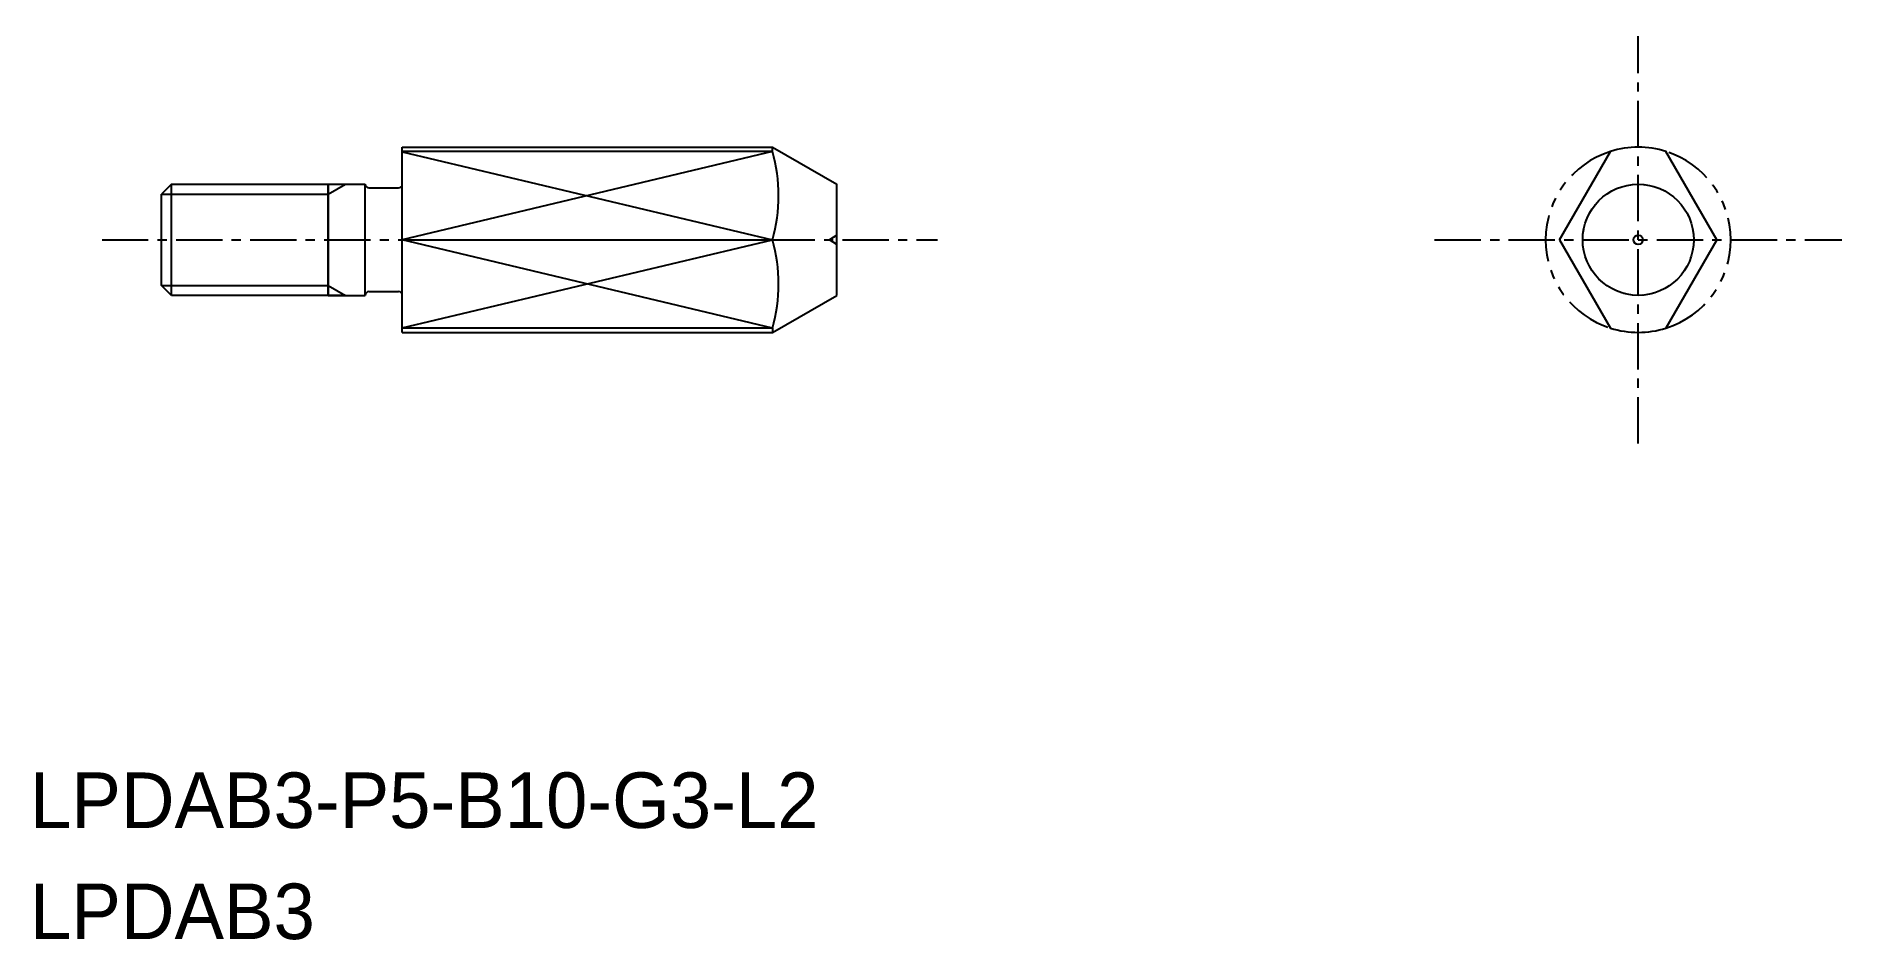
# Model space of a CAD drawing. Extents: x -1864.2 to -1815.5, y -453.1 to -428.7.
import ezdxf

# ---------------------------------------------------------------- set-up
doc = ezdxf.new("R2010")
doc.units = 0
for name, pattern in [('CENTER', [2, 1.25, -0.25, 0.25, -0.25]), ('DASHED', [0.75, 0.5, -0.25]), ('PHANTOM', [2.5, 1.25, -0.25, 0.25, -0.25, 0.25, -0.25])]:
    doc.linetypes.add(name, pattern=pattern)
doc.layers.get('0').update_dxf_attribs({"linetype": 'CONTINUOUS'})
doc.layers.add('CENTER', color=1, linetype='CENTER')

msp = doc.modelspace()

# ---------------------------------------------------------------- linework, layer by layer
for p, q in [((-1854.357, -431.678), (-1844.357, -431.678)), ((-1854.357, -436.678), (-1854.357, -431.678)), ((-1844.357, -431.794), (-1854.357, -431.794)), ((-1844.357, -431.794), (-1844.357, -431.678)), ((-1844.357, -431.678), (-1842.625, -432.678)), ((-1856.357, -435.678), (-1856.357, -432.678)), ((-1856.357, -432.678), (-1855.357, -432.678)), ((-1856.357, -435.678), (-1856.357, -432.678)), ((-1855.357, -435.678), (-1855.357, -432.678)), ((-1855.257, -432.778), (-1854.457, -432.778)), ((-1854.357, -432.678), (-1854.357, -432.678)), ((-1842.625, -435.678), (-1842.625, -432.678)), ((-1856.357, -435.678), (-1855.357, -435.678)), ((-1855.257, -435.578), (-1854.457, -435.578)), ((-1854.357, -435.678), (-1854.357, -435.678)), ((-1844.357, -436.678), (-1842.625, -435.678)), ((-1844.357, -436.563), (-1854.357, -436.563)), ((-1854.357, -436.678), (-1844.357, -436.678)), ((-1844.357, -436.563), (-1844.357, -436.678))]:
    msp.add_line(p, q)
at = {"color": 3, "linetype": 'CONTINUOUS'}
for p, q in [((-1844.357, -431.794), (-1854.357, -434.178)), ((-1854.357, -431.805), (-1844.357, -434.178)), ((-1860.857, -432.949), (-1856.357, -432.949)), ((-1856.357, -432.949), (-1855.888, -432.678)), ((-1844.357, -436.563), (-1854.357, -434.178)), ((-1854.357, -436.552), (-1844.357, -434.178)), ((-1860.857, -435.408), (-1856.357, -435.408)), ((-1856.357, -435.408), (-1855.888, -435.678))]:
    msp.add_line(p, q, dxfattribs=at)
at = {"color": 7, "linetype": 'CONTINUOUS'}
for p, q in [((-1823.104, -434.178), (-1821.727, -431.794)), ((-1818.85, -434.178), (-1820.227, -431.794)), ((-1860.586, -432.678), (-1860.857, -432.949)), ((-1860.857, -435.408), (-1860.857, -432.949)), ((-1860.586, -432.678), (-1855.888, -432.678)), ((-1860.586, -435.678), (-1860.586, -432.678)), ((-1856.357, -432.678), (-1856.357, -435.678)), ((-1854.357, -434.178), (-1844.357, -434.178)), ((-1823.104, -434.178), (-1821.727, -436.563)), ((-1818.85, -434.178), (-1820.227, -436.563)), ((-1860.586, -435.678), (-1860.857, -435.408)), ((-1855.888, -435.678), (-1860.586, -435.678))]:
    msp.add_line(p, q, dxfattribs=at)
at = {"color": 3}
for p in [(-1842.625, -434.054), (-1842.625, -434.303)]:
    msp.add_line(p, (-1842.817, -434.178), dxfattribs=at)
at = {"color": 3, "linetype": 'DASHED'}
msp.add_circle((-1820.977, -434.178), 1.5, dxfattribs=at)
for radius in [1.5, 0.125]:
    msp.add_circle((-1820.977, -434.178), radius)
at = {"color": 7, "linetype": 'CONTINUOUS'}
for centre, start, end in [((-1848.631, -432.986), 344.4117, 15.5883), ((-1848.631, -435.371), 344.4115, 15.5882)]:
    msp.add_arc(centre, 4.437, start, end, dxfattribs=at)
at = {"color": 3, "linetype": 'PHANTOM'}
for start, end in [(107.4576, 252.5424), (287.4576, 72.5424)]:
    msp.add_arc((-1820.977, -434.178), 2.5, start, end, dxfattribs=at)
for centre, radius, start, end in [((-1820.977, -434.178), 2.5, 72.5424, 107.4576), ((-1855.257, -432.678), 0.1, 180, 270), ((-1854.457, -432.678), 0.1, 270, 0), ((-1855.257, -435.678), 0.1, 90, 180), ((-1854.457, -435.678), 0.1, 0, 90), ((-1820.977, -434.178), 2.5, 252.5424, 287.4576)]:
    msp.add_arc(centre, radius, start, end)
at = {"layer": 'CENTER', "color": 1, "linetype": 'CENTER'}
for p, q in [((-1820.977, -439.678), (-1820.977, -428.678)), ((-1862.467, -434.178), (-1839.9, -434.178)), ((-1826.477, -434.178), (-1815.477, -434.178))]:
    msp.add_line(p, q, dxfattribs=at)

# ---------------------------------------------------------------- texts
for s, p in [('LPDAB3-P5-B10-G3-L2', (-1864.411, -450.061)), ('LPDAB3', (-1864.411, -453.061))]:
    msp.add_text(s, height=1.5).set_placement(p)

doc.saveas('drawing.dxf')
